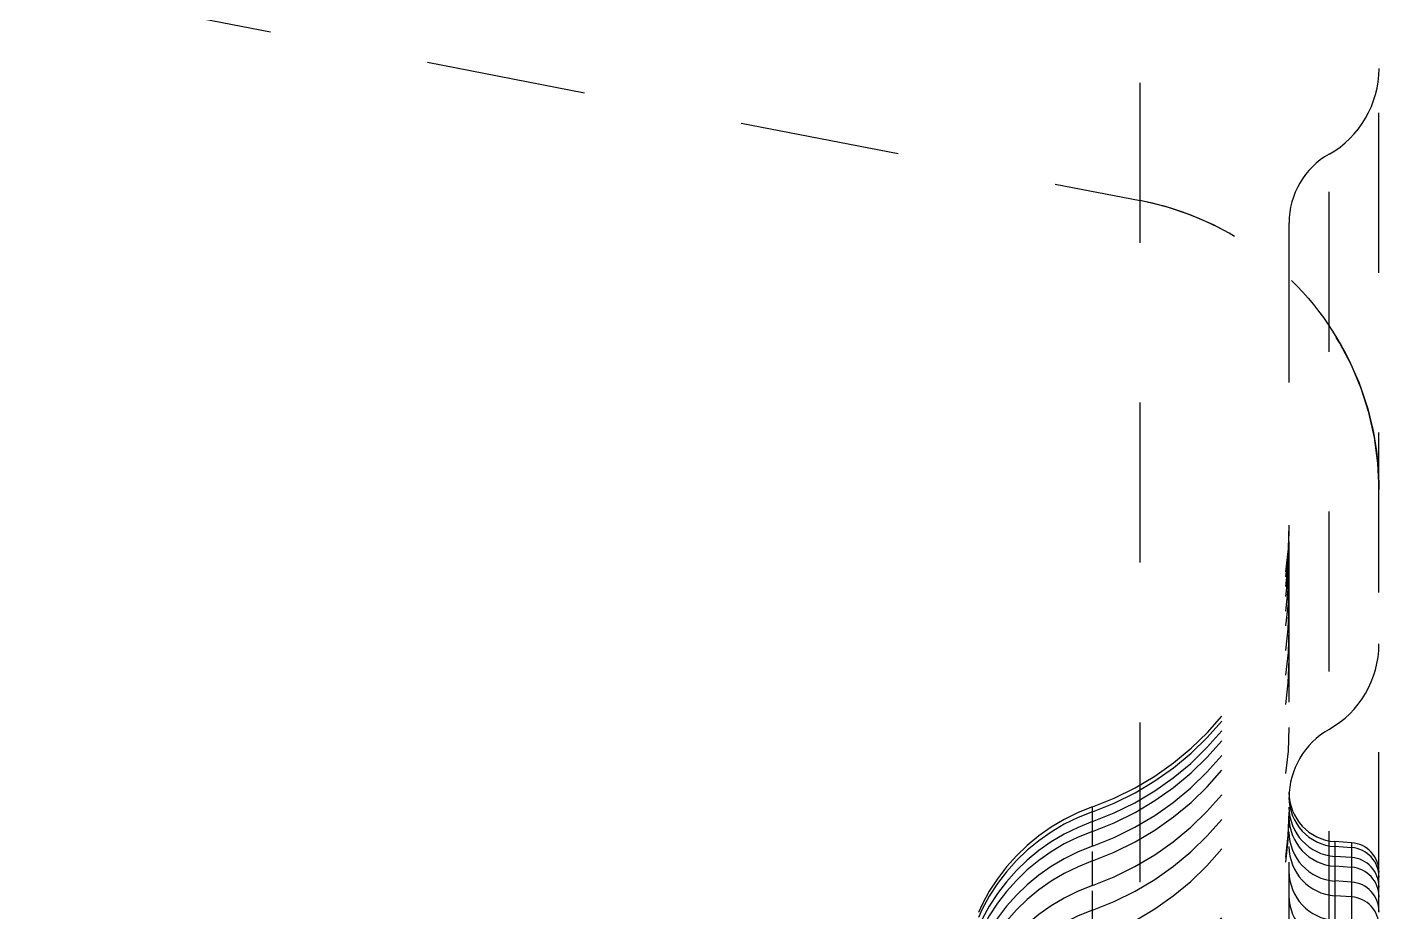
# Model space of a CAD drawing. Header units: millimetres. Extents: x 309 to 11345, y -1340 to 1318.
# Drawn here: x 1451.12 to 1464.93, y -325.98 to -316.94 of the extents above; entities that cross this region are included whole.
import ezdxf

# ---------------------------------------------------------------- set-up
doc = ezdxf.new("R2010")
doc.units = ezdxf.units.MM
doc.header["$LTSCALE"] = 16.335
doc.linetypes.add('HIDDEN', pattern=[0.2, 0.1, -0.1])
doc.layers.add('DEFAULT_2', color=8, linetype='HIDDEN')

msp = doc.modelspace()

# ---------------------------------------------------------------- linework, layer by layer
at = {"layer": 'DEFAULT_2', "color": 8, "linetype": 'HIDDEN'}
for p, q in [((1462.493, -600.102), (1462.493, -312.814)), ((1439.174, -314.188), (1462.493, -318.708)), ((1464.934, -597.141), (1464.934, -315.775)), ((1464.424, -594.681), (1464.424, -318.235)), ((1464.015, -318.935), (1464.015, -593.981)), ((1462.006, -586.34), (1462.006, -324.903)), ((1462.006, -325.306), (1462.007, -324.957)), ((1462.006, -325.708), (1462.007, -325.36)), ((1464.483, -325.259), (1464.483, -329.376)), ((1464.654, -325.271), (1464.483, -325.259)), ((1464.654, -325.321), (1464.483, -325.309)), ((1464.654, -325.271), (1464.654, -587.645)), ((1464.654, -325.422), (1464.483, -325.41)), ((1464.654, -325.522), (1464.483, -325.51)), ((1462.006, -326.965), (1462.007, -325.762)), ((1464.654, -325.673), (1464.483, -325.661)), ((1464.654, -325.824), (1464.483, -325.812))]:
    msp.add_line(p, q, dxfattribs=at)
for centre, radius, start, end in [((1463.929, -317.36), 1.006, 299.4904, 0), ((1464.82, -318.935), 0.804, 119.4904, 180), ((1461.909, -321.698), 3.047, 59.4099, 78.9523), ((1461.925, -321.664), 3.01, 0.0674, 79.1079), ((1460.999, -322.06), 3.017, 289.5117, 0.6516), ((1460.999, -322.11), 3.017, 289.5117, 0.6226), ((1460.999, -322.211), 3.017, 289.5117, 0.3751), ((1460.999, -322.311), 3.017, 289.5117, 0.6073), ((1460.999, -322.462), 3.017, 289.5117, 0.374), ((1460.999, -322.613), 3.017, 289.5117, 0.596), ((1460.999, -322.864), 3.017, 289.5117, 0.3722), ((1460.999, -323.116), 3.017, 289.5117, 0.5729), ((1463.932, -323.239), 1.002, 299.368, 359.9754), ((1460.999, -323.417), 3.017, 289.5117, 0.3699), ((1460.999, -324.121), 3.017, 289.5117, 0.5174), ((1464.817, -324.811), 0.801, 119.3669, 179.9765), ((1464.518, -324.757), 0.503, 180, 266), ((1464.518, -324.808), 0.503, 180, 266), ((1462.678, -326.799), 2.011, 109.5117, 180.0009), ((1464.518, -324.908), 0.503, 180, 266), ((1462.678, -326.849), 2.011, 109.5117, 180), ((1462.678, -326.95), 2.011, 109.5117, 180), ((1460.999, -324.976), 3.017, 289.5117, 0.3687), ((1460.999, -325.026), 3.017, 289.5117, 0.4391), ((1464.518, -325.009), 0.503, 180, 266), ((1462.678, -327.05), 2.011, 109.5117, 180), ((1464.518, -325.16), 0.503, 180, 266), ((1462.678, -327.201), 2.011, 109.5117, 180), ((1464.518, -325.31), 0.503, 180, 266), ((1464.633, -325.572), 0.302, 0, 86), ((1464.633, -325.622), 0.302, 0, 86), ((1462.678, -327.352), 2.011, 109.5117, 180), ((1464.633, -325.723), 0.302, 0, 86), ((1464.518, -325.562), 0.503, 180, 266), ((1464.633, -325.823), 0.302, 0, 86), ((1462.678, -327.603), 2.011, 109.5117, 180), ((1464.633, -325.974), 0.302, 0, 86), ((1464.518, -325.813), 0.503, 180, 266), ((1464.633, -326.125), 0.302, 0, 86), ((1462.678, -327.855), 2.011, 109.5117, 180)]:
    msp.add_arc(centre, radius, start, end, dxfattribs=at)
for points in [[(1464.041, -319.524), (1464.356, -319.835), (1464.607, -320.227), (1464.757, -320.644)], [(1464.757, -320.644), (1464.873, -320.967), (1464.934, -321.316), (1464.934, -321.66)]]:
    msp.add_open_spline(points, degree=3, dxfattribs=at)

doc.saveas('drawing.dxf')
